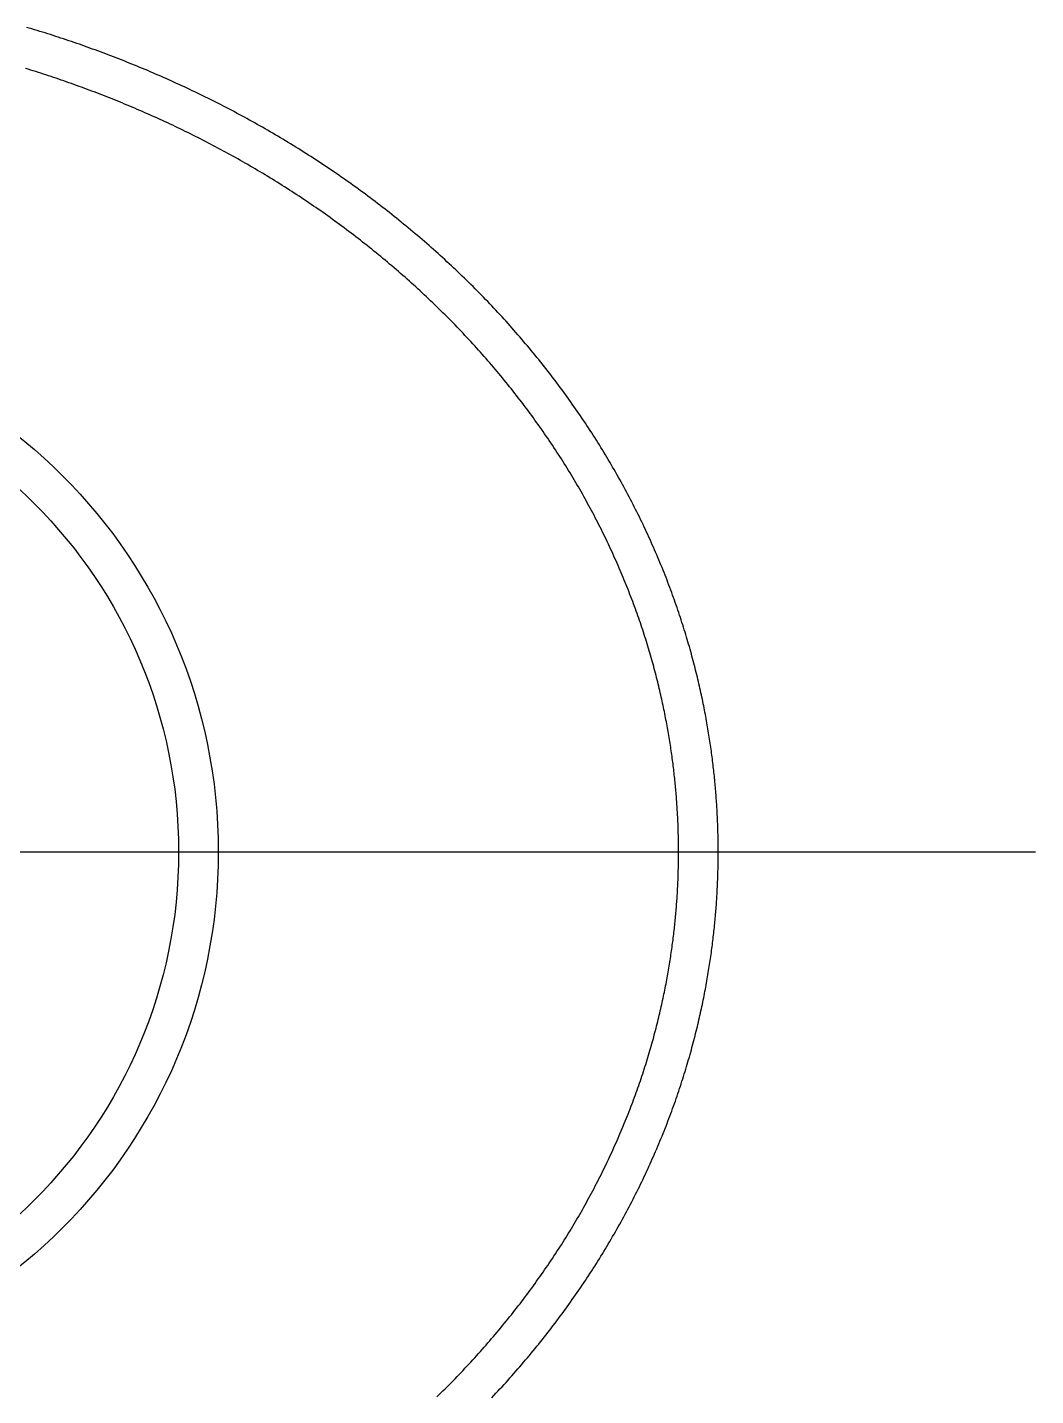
# Model space of a CAD drawing. Extents: x -7.3 to 49.9, y -18.1 to 26.5.
# Drawn here: x 43.51 to 49.86, y 15.52 to 24.14 of the extents above; entities that cross this region are included whole.
import ezdxf

# ---------------------------------------------------------------- set-up
doc = ezdxf.new("R2010")
doc.units = 0
doc.linetypes.add('CENTER', pattern=[50.8, 31.75, -6.35, 6.35, -6.35])
doc.layers.get('0').update_dxf_attribs({"linetype": 'CONTINUOUS'})
doc.layers.add('CENTER', color=1, linetype='CENTER')

msp = doc.modelspace()

# ---------------------------------------------------------------- linework, layer by layer
at = {"color": 7}
for points in [[(47.8644, 18.95, 0), (47.8643, 18.9609, 0), (47.8643, 18.9719, 0), (47.8643, 18.9828, 0), (47.8642, 18.9938, 0), (47.8641, 19.0048, 0), (47.8639, 19.0158, 0), (47.8638, 19.0268, 0), (47.8636, 19.0378, 0), (47.8634, 19.0489, 0), (47.8631, 19.0599, 0), (47.8628, 19.071, 0), (47.8625, 19.0821, 0), (47.8622, 19.0932, 0), (47.8619, 19.1044, 0), (47.8615, 19.1155, 0), (47.8611, 19.1267, 0), (47.8607, 19.1379, 0), (47.8602, 19.1491, 0), (47.8597, 19.1604, 0), (47.8592, 19.1716, 0), (47.8587, 19.1829, 0), (47.8581, 19.1942, 0), (47.8575, 19.2056, 0), (47.8568, 19.2169, 0), (47.8562, 19.2283, 0), (47.8555, 19.2397, 0), (47.8547, 19.2511, 0), (47.854, 19.2626, 0), (47.8532, 19.2741, 0), (47.8524, 19.2856, 0), (47.8515, 19.2972, 0), (47.8506, 19.3088, 0), (47.8497, 19.3204, 0), (47.8488, 19.332, 0), (47.8478, 19.3437, 0), (47.8468, 19.3554, 0), (47.8457, 19.3671, 0), (47.8447, 19.3789, 0), (47.8435, 19.3907, 0), (47.8424, 19.4025, 0), (47.8412, 19.4144, 0), (47.84, 19.4263, 0), (47.8388, 19.4382, 0), (47.8375, 19.4502, 0), (47.8362, 19.4622, 0), (47.8348, 19.4742, 0), (47.8334, 19.4863, 0), (47.832, 19.4984, 0), (47.8305, 19.5106, 0), (47.829, 19.5228, 0), (47.8275, 19.535, 0), (47.8259, 19.5473, 0), (47.8243, 19.5596, 0), (47.8227, 19.572, 0), (47.821, 19.5844, 0), (47.8193, 19.5969, 0), (47.8175, 19.6093, 0), (47.8157, 19.6219, 0), (47.8138, 19.6345, 0), (47.8119, 19.6471, 0), (47.81, 19.6598, 0), (47.808, 19.6725, 0), (47.806, 19.6853, 0), (47.804, 19.6981, 0), (47.8019, 19.711, 0), (47.7997, 19.7239, 0), (47.7975, 19.7369, 0), (47.7953, 19.7499, 0), (47.793, 19.763, 0), (47.7906, 19.7761, 0), (47.7882, 19.7893, 0), (47.7858, 19.8025, 0), (47.7833, 19.8158, 0), (47.7808, 19.8292, 0), (47.7782, 19.8426, 0), (47.7756, 19.856, 0), (47.7729, 19.8696, 0), (47.7701, 19.8831, 0), (47.7673, 19.8968, 0), (47.7645, 19.9105, 0), (47.7616, 19.9243, 0), (47.7586, 19.9381, 0), (47.7556, 19.952, 0), (47.7525, 19.966, 0), (47.7494, 19.98, 0), (47.7462, 19.9941, 0), (47.7429, 20.0082, 0), (47.7396, 20.0224, 0), (47.7362, 20.0367, 0), (47.7328, 20.0511, 0), (47.7293, 20.0655, 0), (47.7257, 20.0799, 0), (47.7221, 20.0944, 0), (47.7184, 20.109, 0), (47.7147, 20.1236, 0), (47.7108, 20.1383, 0), (47.707, 20.153, 0), (47.703, 20.1678, 0), (47.699, 20.1826, 0), (47.695, 20.1975, 0), (47.6908, 20.2124, 0), (47.6866, 20.2274, 0), (47.6824, 20.2424, 0), (47.678, 20.2575, 0), (47.6736, 20.2726, 0), (47.6692, 20.2878, 0), (47.6646, 20.303, 0), (47.66, 20.3182, 0), (47.6554, 20.3335, 0), (47.6506, 20.3488, 0), (47.6458, 20.3642, 0), (47.6409, 20.3796, 0), (47.636, 20.395, 0), (47.631, 20.4105, 0), (47.6259, 20.426, 0), (47.6208, 20.4415, 0), (47.6155, 20.457, 0), (47.6103, 20.4726, 0), (47.6049, 20.4882, 0), (47.5995, 20.5039, 0), (47.594, 20.5195, 0), (47.5885, 20.5352, 0), (47.5828, 20.5509, 0), (47.5772, 20.5667, 0), (47.5714, 20.5824, 0), (47.5656, 20.5982, 0), (47.5597, 20.614, 0), (47.5537, 20.6298, 0), (47.5477, 20.6456, 0), (47.5416, 20.6615, 0), (47.5354, 20.6773, 0), (47.5292, 20.6932, 0), (47.5229, 20.7091, 0), (47.5165, 20.725, 0), (47.5101, 20.7409, 0), (47.5036, 20.7568, 0), (47.497, 20.7727, 0), (47.4904, 20.7886, 0), (47.4837, 20.8046, 0), (47.4769, 20.8205, 0), (47.4701, 20.8364, 0), (47.4632, 20.8524, 0), (47.4562, 20.8683, 0), (47.4491, 20.8842, 0), (47.442, 20.9002, 0), (47.4349, 20.9161, 0), (47.4276, 20.932, 0), (47.4203, 20.948, 0), (47.4129, 20.9639, 0), (47.4055, 20.9798, 0), (47.398, 20.9957, 0), (47.3904, 21.0116, 0), (47.3828, 21.0275, 0), (47.3751, 21.0434, 0), (47.3674, 21.0592, 0), (47.3595, 21.0751, 0), (47.3517, 21.0909, 0), (47.3437, 21.1068, 0), (47.3357, 21.1226, 0), (47.3276, 21.1384, 0), (47.3195, 21.1542, 0), (47.3113, 21.17, 0), (47.303, 21.1858, 0), (47.2947, 21.2015, 0), (47.2863, 21.2173, 0), (47.2779, 21.233, 0), (47.2694, 21.2487, 0), (47.2608, 21.2644, 0), (47.2522, 21.2801, 0), (47.2435, 21.2957, 0), (47.2348, 21.3114, 0), (47.226, 21.327, 0), (47.2171, 21.3426, 0), (47.2082, 21.3582, 0), (47.1992, 21.3737, 0), (47.1901, 21.3893, 0), (47.181, 21.4048, 0), (47.1719, 21.4203, 0), (47.1626, 21.4357, 0), (47.1534, 21.4512, 0), (47.144, 21.4666, 0), (47.1346, 21.482, 0), (47.1252, 21.4973, 0), (47.1156, 21.5127, 0), (47.1061, 21.528, 0), (47.0964, 21.5434, 0), (47.0867, 21.5586, 0), (47.0769, 21.5739, 0), (47.0671, 21.5892, 0), (47.0572, 21.6044, 0), (47.0473, 21.6196, 0), (47.0373, 21.6348, 0), (47.0272, 21.65, 0), (47.0171, 21.6651, 0), (47.0069, 21.6802, 0), (46.9967, 21.6953, 0), (46.9864, 21.7104, 0), (46.976, 21.7254, 0), (46.9656, 21.7404, 0), (46.9551, 21.7554, 0), (46.9446, 21.7704, 0), (46.934, 21.7854, 0), (46.9233, 21.8003, 0), (46.9126, 21.8152, 0), (46.9018, 21.8301, 0), (46.891, 21.8449, 0), (46.8801, 21.8597, 0), (46.8692, 21.8745, 0), (46.8581, 21.8893, 0), (46.8471, 21.9041, 0), (46.836, 21.9188, 0), (46.8248, 21.9335, 0), (46.8136, 21.9481, 0), (46.8023, 21.9628, 0), (46.7909, 21.9774, 0), (46.7795, 21.992, 0), (46.7681, 22.0065, 0), (46.7566, 22.021, 0), (46.745, 22.0355, 0), (46.7334, 22.05, 0), (46.7217, 22.0644, 0), (46.71, 22.0788, 0), (46.6982, 22.0932, 0), (46.6863, 22.1076, 0), (46.6744, 22.1219, 0), (46.6625, 22.1362, 0), (46.6505, 22.1504, 0), (46.6384, 22.1647, 0), (46.6263, 22.1789, 0), (46.6141, 22.193, 0), (46.6019, 22.2072, 0), (46.5896, 22.2213, 0), (46.5772, 22.2353, 0), (46.5649, 22.2494, 0), (46.5524, 22.2634, 0), (46.5399, 22.2773, 0), (46.5274, 22.2913, 0), (46.5148, 22.3052, 0), (46.5021, 22.3191, 0), (46.4894, 22.3329, 0), (46.4766, 22.3467, 0), (46.4638, 22.3605, 0), (46.4509, 22.3742, 0), (46.438, 22.3879, 0), (46.4251, 22.4016, 0), (46.412, 22.4152, 0), (46.399, 22.4288, 0), (46.3858, 22.4424, 0), (46.3726, 22.4559, 0), (46.3594, 22.4694, 0), (46.3461, 22.4828, 0), (46.3328, 22.4962, 0), (46.3194, 22.5096, 0), (46.306, 22.5229, 0), (46.2925, 22.5362, 0), (46.279, 22.5495, 0), (46.2654, 22.5627, 0), (46.2518, 22.5759, 0), (46.2381, 22.589, 0), (46.2244, 22.6021, 0), (46.2106, 22.6152, 0), (46.1968, 22.6282, 0), (46.183, 22.6412, 0), (46.1691, 22.6541, 0), (46.1551, 22.667, 0), (46.1411, 22.6799, 0), (46.1271, 22.6927, 0), (46.113, 22.7055, 0), (46.0989, 22.7182, 0), (46.0847, 22.7309, 0), (46.0705, 22.7435, 0), (46.0563, 22.7562, 0), (46.042, 22.7687, 0), (46.0277, 22.7812, 0), (46.0133, 22.7937, 0), (45.9989, 22.8062, 0), (45.9844, 22.8186, 0), (45.9699, 22.8309, 0), (45.9554, 22.8432, 0), (45.9408, 22.8555, 0), (45.9262, 22.8677, 0), (45.9115, 22.8799, 0), (45.8968, 22.892, 0), (45.8821, 22.9041, 0), (45.8673, 22.9162, 0), (45.8525, 22.9282, 0), (45.8377, 22.9401, 0), (45.8228, 22.952, 0), (45.8079, 22.9639, 0), (45.7929, 22.9757, 0), (45.7779, 22.9875, 0), (45.7629, 22.9992, 0), (45.7479, 23.0109, 0), (45.7328, 23.0225, 0), (45.7177, 23.0341, 0), (45.7025, 23.0457, 0), (45.6873, 23.0571, 0), (45.6721, 23.0686, 0), (45.6568, 23.08, 0), (45.6415, 23.0913, 0), (45.6262, 23.1026, 0), (45.6109, 23.1139, 0), (45.5955, 23.1251, 0), (45.5801, 23.1363, 0), (45.5646, 23.1474, 0), (45.5492, 23.1584, 0), (45.5337, 23.1694, 0), (45.5181, 23.1804, 0), (45.5026, 23.1913, 0), (45.487, 23.2022, 0), (45.4714, 23.213, 0), (45.4557, 23.2238, 0), (45.44, 23.2345, 0), (45.4243, 23.2451, 0), (45.4086, 23.2557, 0), (45.3929, 23.2663, 0), (45.3771, 23.2768, 0), (45.3613, 23.2873, 0), (45.3455, 23.2977, 0), (45.3296, 23.308, 0), (45.3138, 23.3183, 0), (45.2979, 23.3286, 0), (45.282, 23.3388, 0), (45.2661, 23.3489, 0), (45.2501, 23.359, 0), (45.2342, 23.369, 0), (45.2182, 23.379, 0), (45.2022, 23.389, 0), (45.1862, 23.3988, 0), (45.1701, 23.4087, 0), (45.1541, 23.4184, 0), (45.138, 23.4282, 0), (45.1219, 23.4378, 0), (45.1058, 23.4475, 0), (45.0897, 23.457, 0), (45.0735, 23.4665, 0), (45.0574, 23.476, 0), (45.0412, 23.4854, 0), (45.025, 23.4948, 0), (45.0088, 23.5041, 0), (44.9926, 23.5133, 0), (44.9764, 23.5225, 0), (44.9602, 23.5317, 0), (44.9439, 23.5408, 0), (44.9276, 23.5499, 0), (44.9113, 23.5589, 0), (44.895, 23.5678, 0), (44.8787, 23.5767, 0), (44.8624, 23.5855, 0), (44.8461, 23.5943, 0), (44.8297, 23.6031, 0), (44.8134, 23.6118, 0), (44.797, 23.6204, 0), (44.7807, 23.629, 0), (44.7643, 23.6375, 0), (44.7479, 23.646, 0), (44.7315, 23.6545, 0), (44.7151, 23.6628, 0), (44.6986, 23.6712, 0), (44.6822, 23.6795, 0), (44.6658, 23.6877, 0), (44.6493, 23.6959, 0), (44.6329, 23.704, 0), (44.6164, 23.7121, 0), (44.5999, 23.7201, 0), (44.5835, 23.7281, 0), (44.567, 23.736, 0), (44.5505, 23.7439, 0), (44.534, 23.7517, 0), (44.5175, 23.7595, 0), (44.501, 23.7672, 0), (44.4845, 23.7749, 0), (44.468, 23.7825, 0), (44.4515, 23.7901, 0), (44.4349, 23.7976, 0), (44.4184, 23.8051, 0), (44.4019, 23.8125, 0), (44.3854, 23.8199, 0), (44.3688, 23.8272, 0), (44.3523, 23.8344, 0), (44.3358, 23.8417, 0), (44.3192, 23.8488, 0), (44.3027, 23.856, 0), (44.2861, 23.863, 0), (44.2696, 23.87, 0), (44.2531, 23.877, 0), (44.2365, 23.8839, 0), (44.22, 23.8908, 0), (44.2034, 23.8976, 0), (44.1869, 23.9044, 0), (44.1703, 23.9111, 0), (44.1538, 23.9178, 0), (44.1373, 23.9244, 0), (44.1207, 23.931, 0), (44.1042, 23.9375, 0), (44.0876, 23.944, 0), (44.071, 23.9505, 0), (44.0545, 23.9569, 0), (44.0379, 23.9632, 0), (44.0214, 23.9695, 0), (44.0048, 23.9758, 0), (43.9882, 23.982, 0), (43.9717, 23.9882, 0), (43.9551, 23.9943, 0), (43.9385, 24.0004, 0), (43.922, 24.0064, 0), (43.9054, 24.0124, 0), (43.8888, 24.0183, 0), (43.8722, 24.0242, 0), (43.8556, 24.0301, 0), (43.8391, 24.0359, 0), (43.8225, 24.0416, 0), (43.8059, 24.0473, 0), (43.7893, 24.053, 0), (43.7727, 24.0586, 0), (43.7561, 24.0642, 0), (43.7395, 24.0698, 0), (43.723, 24.0753, 0), (43.7064, 24.0807, 0), (43.6898, 24.0861, 0), (43.6732, 24.0915, 0), (43.6566, 24.0968, 0), (43.64, 24.1021, 0), (43.6234, 24.1073, 0), (43.6068, 24.1125, 0), (43.5902, 24.1176, 0), (43.5736, 24.1227, 0), (43.5569, 24.1278, 0), (43.5403, 24.1328, 0), (43.5237, 24.1378, 0), (43.5071, 24.1427, 0)], [(47.6144, 18.95, 0), (47.6143, 18.9603, 0), (47.6143, 18.9707, 0), (47.6143, 18.9811, 0), (47.6142, 18.9914, 0), (47.6141, 19.0018, 0), (47.6139, 19.0122, 0), (47.6138, 19.0227, 0), (47.6136, 19.0331, 0), (47.6134, 19.0436, 0), (47.6132, 19.054, 0), (47.6129, 19.0645, 0), (47.6126, 19.075, 0), (47.6123, 19.0855, 0), (47.612, 19.0961, 0), (47.6117, 19.1066, 0), (47.6113, 19.1172, 0), (47.6109, 19.1278, 0), (47.6104, 19.1384, 0), (47.61, 19.1491, 0), (47.6095, 19.1597, 0), (47.609, 19.1704, 0), (47.6084, 19.1811, 0), (47.6078, 19.1918, 0), (47.6072, 19.2026, 0), (47.6066, 19.2134, 0), (47.6059, 19.2242, 0), (47.6053, 19.235, 0), (47.6045, 19.2458, 0), (47.6038, 19.2567, 0), (47.603, 19.2676, 0), (47.6022, 19.2785, 0), (47.6014, 19.2895, 0), (47.6005, 19.3005, 0), (47.5996, 19.3115, 0), (47.5987, 19.3225, 0), (47.5977, 19.3336, 0), (47.5967, 19.3447, 0), (47.5957, 19.3559, 0), (47.5947, 19.367, 0), (47.5936, 19.3782, 0), (47.5925, 19.3895, 0), (47.5913, 19.4007, 0), (47.5901, 19.412, 0), (47.5889, 19.4233, 0), (47.5877, 19.4347, 0), (47.5864, 19.4461, 0), (47.5851, 19.4576, 0), (47.5837, 19.469, 0), (47.5823, 19.4805, 0), (47.5809, 19.4921, 0), (47.5795, 19.5037, 0), (47.578, 19.5153, 0), (47.5765, 19.527, 0), (47.5749, 19.5387, 0), (47.5733, 19.5504, 0), (47.5717, 19.5622, 0), (47.57, 19.574, 0), (47.5683, 19.5859, 0), (47.5665, 19.5978, 0), (47.5648, 19.6098, 0), (47.5629, 19.6218, 0), (47.5611, 19.6338, 0), (47.5591, 19.6459, 0), (47.5572, 19.6581, 0), (47.5552, 19.6702, 0), (47.5532, 19.6825, 0), (47.5511, 19.6948, 0), (47.549, 19.7071, 0), (47.5468, 19.7195, 0), (47.5446, 19.7319, 0), (47.5423, 19.7444, 0), (47.54, 19.7569, 0), (47.5376, 19.7695, 0), (47.5352, 19.7822, 0), (47.5328, 19.7949, 0), (47.5303, 19.8076, 0), (47.5277, 19.8204, 0), (47.5251, 19.8333, 0), (47.5225, 19.8462, 0), (47.5198, 19.8592, 0), (47.517, 19.8722, 0), (47.5142, 19.8853, 0), (47.5114, 19.8985, 0), (47.5085, 19.9117, 0), (47.5055, 19.925, 0), (47.5024, 19.9384, 0), (47.4994, 19.9518, 0), (47.4962, 19.9653, 0), (47.493, 19.9788, 0), (47.4898, 19.9924, 0), (47.4864, 20.006, 0), (47.4831, 20.0197, 0), (47.4796, 20.0335, 0), (47.4761, 20.0473, 0), (47.4726, 20.0611, 0), (47.469, 20.075, 0), (47.4653, 20.089, 0), (47.4616, 20.103, 0), (47.4578, 20.117, 0), (47.4539, 20.1311, 0), (47.45, 20.1453, 0), (47.446, 20.1595, 0), (47.442, 20.1737, 0), (47.4379, 20.188, 0), (47.4337, 20.2024, 0), (47.4295, 20.2167, 0), (47.4252, 20.2311, 0), (47.4208, 20.2456, 0), (47.4164, 20.2601, 0), (47.4119, 20.2746, 0), (47.4073, 20.2892, 0), (47.4027, 20.3038, 0), (47.398, 20.3184, 0), (47.3933, 20.3331, 0), (47.3884, 20.3478, 0), (47.3836, 20.3625, 0), (47.3786, 20.3773, 0), (47.3736, 20.392, 0), (47.3685, 20.4068, 0), (47.3634, 20.4217, 0), (47.3582, 20.4365, 0), (47.3529, 20.4514, 0), (47.3476, 20.4663, 0), (47.3422, 20.4813, 0), (47.3367, 20.4962, 0), (47.3312, 20.5112, 0), (47.3256, 20.5262, 0), (47.32, 20.5412, 0), (47.3142, 20.5562, 0), (47.3084, 20.5712, 0), (47.3026, 20.5863, 0), (47.2967, 20.6014, 0), (47.2907, 20.6164, 0), (47.2847, 20.6315, 0), (47.2785, 20.6466, 0), (47.2724, 20.6617, 0), (47.2661, 20.6768, 0), (47.2598, 20.692, 0), (47.2535, 20.7071, 0), (47.247, 20.7222, 0), (47.2405, 20.7374, 0), (47.234, 20.7525, 0), (47.2273, 20.7677, 0), (47.2206, 20.7828, 0), (47.2139, 20.7979, 0), (47.2071, 20.8131, 0), (47.2002, 20.8282, 0), (47.1933, 20.8433, 0), (47.1862, 20.8585, 0), (47.1792, 20.8736, 0), (47.1721, 20.8887, 0), (47.1649, 20.9038, 0), (47.1576, 20.9189, 0), (47.1503, 20.934, 0), (47.1429, 20.9491, 0), (47.1355, 20.9642, 0), (47.128, 20.9792, 0), (47.1204, 20.9943, 0), (47.1128, 21.0093, 0), (47.1051, 21.0244, 0), (47.0974, 21.0394, 0), (47.0896, 21.0544, 0), (47.0818, 21.0694, 0), (47.0738, 21.0844, 0), (47.0659, 21.0994, 0), (47.0578, 21.1144, 0), (47.0498, 21.1293, 0), (47.0416, 21.1442, 0), (47.0334, 21.1591, 0), (47.0251, 21.174, 0), (47.0168, 21.1889, 0), (47.0084, 21.2038, 0), (47, 21.2186, 0), (46.9915, 21.2335, 0), (46.9829, 21.2483, 0), (46.9743, 21.2631, 0), (46.9657, 21.2778, 0), (46.9569, 21.2926, 0), (46.9482, 21.3073, 0), (46.9393, 21.322, 0), (46.9304, 21.3367, 0), (46.9215, 21.3513, 0), (46.9125, 21.366, 0), (46.9034, 21.3806, 0), (46.8943, 21.3952, 0), (46.8851, 21.4098, 0), (46.8758, 21.4244, 0), (46.8665, 21.4389, 0), (46.8572, 21.4535, 0), (46.8477, 21.468, 0), (46.8383, 21.4825, 0), (46.8287, 21.4969, 0), (46.8191, 21.5114, 0), (46.8095, 21.5258, 0), (46.7998, 21.5402, 0), (46.79, 21.5546, 0), (46.7802, 21.569, 0), (46.7703, 21.5833, 0), (46.7604, 21.5977, 0), (46.7504, 21.612, 0), (46.7403, 21.6262, 0), (46.7302, 21.6405, 0), (46.72, 21.6547, 0), (46.7098, 21.669, 0), (46.6995, 21.6831, 0), (46.6892, 21.6973, 0), (46.6788, 21.7115, 0), (46.6684, 21.7256, 0), (46.6579, 21.7397, 0), (46.6473, 21.7537, 0), (46.6367, 21.7678, 0), (46.6261, 21.7818, 0), (46.6153, 21.7958, 0), (46.6046, 21.8098, 0), (46.5937, 21.8237, 0), (46.5829, 21.8377, 0), (46.5719, 21.8515, 0), (46.5609, 21.8654, 0), (46.5499, 21.8793, 0), (46.5388, 21.8931, 0), (46.5276, 21.9069, 0), (46.5164, 21.9206, 0), (46.5051, 21.9344, 0), (46.4938, 21.9481, 0), (46.4825, 21.9617, 0), (46.471, 21.9754, 0), (46.4596, 21.989, 0), (46.448, 22.0026, 0), (46.4364, 22.0162, 0), (46.4248, 22.0297, 0), (46.4131, 22.0432, 0), (46.4014, 22.0567, 0), (46.3896, 22.0702, 0), (46.3777, 22.0836, 0), (46.3658, 22.097, 0), (46.3539, 22.1103, 0), (46.3419, 22.1236, 0), (46.3298, 22.1369, 0), (46.3177, 22.1502, 0), (46.3056, 22.1634, 0), (46.2934, 22.1766, 0), (46.2811, 22.1898, 0), (46.2688, 22.203, 0), (46.2565, 22.2161, 0), (46.244, 22.2291, 0), (46.2316, 22.2422, 0), (46.2191, 22.2552, 0), (46.2065, 22.2682, 0), (46.1939, 22.2811, 0), (46.1812, 22.294, 0), (46.1685, 22.3069, 0), (46.1558, 22.3197, 0), (46.1429, 22.3325, 0), (46.1301, 22.3453, 0), (46.1172, 22.358, 0), (46.1042, 22.3707, 0), (46.0912, 22.3834, 0), (46.0782, 22.396, 0), (46.0651, 22.4086, 0), (46.052, 22.4211, 0), (46.0388, 22.4336, 0), (46.0255, 22.4461, 0), (46.0123, 22.4585, 0), (45.999, 22.4709, 0), (45.9856, 22.4833, 0), (45.9722, 22.4956, 0), (45.9587, 22.5079, 0), (45.9452, 22.5201, 0), (45.9317, 22.5323, 0), (45.9181, 22.5445, 0), (45.9045, 22.5566, 0), (45.8909, 22.5687, 0), (45.8772, 22.5808, 0), (45.8634, 22.5928, 0), (45.8496, 22.6047, 0), (45.8358, 22.6167, 0), (45.8219, 22.6286, 0), (45.808, 22.6404, 0), (45.7941, 22.6522, 0), (45.7801, 22.664, 0), (45.7661, 22.6757, 0), (45.752, 22.6874, 0), (45.7379, 22.699, 0), (45.7238, 22.7106, 0), (45.7096, 22.7222, 0), (45.6954, 22.7337, 0), (45.6812, 22.7452, 0), (45.6669, 22.7566, 0), (45.6526, 22.768, 0), (45.6382, 22.7793, 0), (45.6239, 22.7906, 0), (45.6094, 22.8019, 0), (45.595, 22.8131, 0), (45.5805, 22.8243, 0), (45.566, 22.8354, 0), (45.5514, 22.8465, 0), (45.5368, 22.8575, 0), (45.5222, 22.8685, 0), (45.5076, 22.8794, 0), (45.4929, 22.8903, 0), (45.4782, 22.9012, 0), (45.4634, 22.912, 0), (45.4487, 22.9228, 0), (45.4339, 22.9335, 0), (45.419, 22.9442, 0), (45.4042, 22.9548, 0), (45.3893, 22.9654, 0), (45.3743, 22.9759, 0), (45.3594, 22.9864, 0), (45.3444, 22.9968, 0), (45.3294, 23.0072, 0), (45.3144, 23.0175, 0), (45.2993, 23.0278, 0), (45.2842, 23.0381, 0), (45.2691, 23.0483, 0), (45.254, 23.0584, 0), (45.2388, 23.0685, 0), (45.2236, 23.0786, 0), (45.2084, 23.0886, 0), (45.1932, 23.0986, 0), (45.1779, 23.1085, 0), (45.1627, 23.1183, 0), (45.1474, 23.1281, 0), (45.132, 23.1379, 0), (45.1167, 23.1476, 0), (45.1014, 23.1572, 0), (45.086, 23.1668, 0), (45.0706, 23.1764, 0), (45.0552, 23.1859, 0), (45.0398, 23.1953, 0), (45.0243, 23.2047, 0), (45.0088, 23.2141, 0), (44.9934, 23.2234, 0), (44.9779, 23.2327, 0), (44.9624, 23.2419, 0), (44.9468, 23.251, 0), (44.9313, 23.2601, 0), (44.9157, 23.2692, 0), (44.9001, 23.2782, 0), (44.8845, 23.2872, 0), (44.8689, 23.2961, 0), (44.8533, 23.3049, 0), (44.8377, 23.3138, 0), (44.822, 23.3225, 0), (44.8064, 23.3312, 0), (44.7907, 23.3399, 0), (44.775, 23.3485, 0), (44.7593, 23.3571, 0), (44.7436, 23.3656, 0), (44.7279, 23.3741, 0), (44.7121, 23.3825, 0), (44.6964, 23.3909, 0), (44.6806, 23.3992, 0), (44.6648, 23.4074, 0), (44.6491, 23.4157, 0), (44.6333, 23.4238, 0), (44.6175, 23.432, 0), (44.6016, 23.44, 0), (44.5858, 23.4481, 0), (44.57, 23.4561, 0), (44.5542, 23.464, 0), (44.5383, 23.4719, 0), (44.5225, 23.4797, 0), (44.5066, 23.4875, 0), (44.4907, 23.4952, 0), (44.4748, 23.5029, 0), (44.459, 23.5105, 0), (44.4431, 23.5181, 0), (44.4272, 23.5257, 0), (44.4113, 23.5332, 0), (44.3954, 23.5406, 0), (44.3794, 23.548, 0), (44.3635, 23.5554, 0), (44.3476, 23.5627, 0), (44.3317, 23.5699, 0), (44.3157, 23.5771, 0), (44.2998, 23.5843, 0), (44.2839, 23.5914, 0), (44.2679, 23.5984, 0), (44.252, 23.6054, 0), (44.236, 23.6124, 0), (44.2201, 23.6193, 0), (44.2041, 23.6262, 0), (44.1882, 23.633, 0), (44.1722, 23.6398, 0), (44.1563, 23.6465, 0), (44.1403, 23.6532, 0), (44.1244, 23.6598, 0), (44.1084, 23.6664, 0), (44.0925, 23.6729, 0), (44.0765, 23.6794, 0), (44.0605, 23.6858, 0), (44.0446, 23.6922, 0), (44.0286, 23.6986, 0), (44.0127, 23.7049, 0), (43.9967, 23.7112, 0), (43.9807, 23.7174, 0), (43.9647, 23.7235, 0), (43.9488, 23.7297, 0), (43.9328, 23.7358, 0), (43.9168, 23.7418, 0), (43.9008, 23.7478, 0), (43.8848, 23.7537, 0), (43.8688, 23.7597, 0), (43.8528, 23.7655, 0), (43.8368, 23.7713, 0), (43.8208, 23.7771, 0), (43.8048, 23.7828, 0), (43.7888, 23.7885, 0), (43.7728, 23.7942, 0), (43.7568, 23.7998, 0), (43.7408, 23.8053, 0), (43.7248, 23.8109, 0), (43.7088, 23.8163, 0), (43.6928, 23.8218, 0), (43.6768, 23.8272, 0), (43.6607, 23.8325, 0), (43.6447, 23.8378, 0), (43.6287, 23.8431, 0), (43.6127, 23.8483, 0), (43.5966, 23.8535, 0), (43.5806, 23.8586, 0), (43.5646, 23.8637, 0), (43.5486, 23.8687, 0), (43.5325, 23.8737, 0), (43.5165, 23.8787, 0), (43.5004, 23.8836, 0)], [(46.0913, 15.5166, 0), (46.1043, 15.5293, 0), (46.1172, 15.542, 0), (46.1301, 15.5547, 0), (46.1429, 15.5675, 0), (46.1557, 15.5803, 0), (46.1685, 15.5931, 0), (46.1812, 15.606, 0), (46.1939, 15.6189, 0), (46.2065, 15.6318, 0), (46.219, 15.6448, 0), (46.2315, 15.6578, 0), (46.244, 15.6708, 0), (46.2564, 15.6839, 0), (46.2687, 15.697, 0), (46.281, 15.7102, 0), (46.2933, 15.7233, 0), (46.3055, 15.7365, 0), (46.3177, 15.7498, 0), (46.3298, 15.763, 0), (46.3418, 15.7763, 0), (46.3538, 15.7897, 0), (46.3658, 15.803, 0), (46.3777, 15.8164, 0), (46.3895, 15.8298, 0), (46.4013, 15.8433, 0), (46.4131, 15.8568, 0), (46.4247, 15.8703, 0), (46.4364, 15.8838, 0), (46.448, 15.8974, 0), (46.4595, 15.911, 0), (46.471, 15.9246, 0), (46.4824, 15.9383, 0), (46.4938, 15.952, 0), (46.5051, 15.9657, 0), (46.5164, 15.9794, 0), (46.5276, 15.9932, 0), (46.5388, 16.007, 0), (46.5499, 16.0208, 0), (46.5609, 16.0346, 0), (46.5719, 16.0485, 0), (46.5829, 16.0624, 0), (46.5938, 16.0763, 0), (46.6046, 16.0903, 0), (46.6154, 16.1042, 0), (46.6261, 16.1182, 0), (46.6368, 16.1323, 0), (46.6474, 16.1463, 0), (46.6579, 16.1604, 0), (46.6684, 16.1745, 0), (46.6789, 16.1886, 0), (46.6893, 16.2027, 0), (46.6996, 16.2169, 0), (46.7099, 16.2311, 0), (46.7201, 16.2453, 0), (46.7303, 16.2596, 0), (46.7404, 16.2738, 0), (46.7504, 16.2881, 0), (46.7604, 16.3024, 0), (46.7704, 16.3167, 0), (46.7803, 16.3311, 0), (46.7901, 16.3454, 0), (46.7998, 16.3598, 0), (46.8095, 16.3742, 0), (46.8192, 16.3887, 0), (46.8288, 16.4031, 0), (46.8383, 16.4176, 0), (46.8478, 16.4321, 0), (46.8572, 16.4466, 0), (46.8666, 16.4611, 0), (46.8759, 16.4756, 0), (46.8851, 16.4902, 0), (46.8943, 16.5048, 0), (46.9034, 16.5194, 0), (46.9125, 16.534, 0), (46.9215, 16.5487, 0), (46.9304, 16.5634, 0), (46.9393, 16.578, 0), (46.9482, 16.5928, 0), (46.957, 16.6075, 0), (46.9657, 16.6222, 0), (46.9744, 16.637, 0), (46.983, 16.6518, 0), (46.9915, 16.6666, 0), (47, 16.6814, 0), (47.0084, 16.6962, 0), (47.0168, 16.7111, 0), (47.0251, 16.7259, 0), (47.0334, 16.7408, 0), (47.0416, 16.7557, 0), (47.0497, 16.7706, 0), (47.0578, 16.7856, 0), (47.0659, 16.8005, 0), (47.0738, 16.8155, 0), (47.0817, 16.8305, 0), (47.0896, 16.8455, 0), (47.0974, 16.8605, 0), (47.1051, 16.8755, 0), (47.1128, 16.8905, 0), (47.1204, 16.9056, 0), (47.128, 16.9206, 0), (47.1355, 16.9357, 0), (47.1429, 16.9508, 0), (47.1503, 16.9659, 0), (47.1576, 16.981, 0), (47.1648, 16.9961, 0), (47.172, 17.0112, 0), (47.1792, 17.0264, 0), (47.1862, 17.0415, 0), (47.1932, 17.0566, 0), (47.2002, 17.0718, 0), (47.2071, 17.0869, 0), (47.2139, 17.1021, 0), (47.2206, 17.1172, 0), (47.2273, 17.1324, 0), (47.2339, 17.1475, 0), (47.2405, 17.1626, 0), (47.247, 17.1778, 0), (47.2534, 17.1929, 0), (47.2598, 17.208, 0), (47.2661, 17.2232, 0), (47.2724, 17.2383, 0), (47.2785, 17.2534, 0), (47.2847, 17.2685, 0), (47.2907, 17.2836, 0), (47.2967, 17.2986, 0), (47.3026, 17.3137, 0), (47.3085, 17.3288, 0), (47.3143, 17.3438, 0), (47.32, 17.3588, 0), (47.3256, 17.3738, 0), (47.3312, 17.3888, 0), (47.3368, 17.4038, 0), (47.3422, 17.4187, 0), (47.3476, 17.4336, 0), (47.353, 17.4485, 0), (47.3582, 17.4634, 0), (47.3634, 17.4783, 0), (47.3686, 17.4931, 0), (47.3736, 17.5079, 0), (47.3787, 17.5227, 0), (47.3836, 17.5375, 0), (47.3885, 17.5522, 0), (47.3933, 17.5669, 0), (47.398, 17.5816, 0), (47.4027, 17.5962, 0), (47.4073, 17.6108, 0), (47.4119, 17.6254, 0), (47.4164, 17.6399, 0), (47.4208, 17.6544, 0), (47.4251, 17.6689, 0), (47.4294, 17.6833, 0), (47.4337, 17.6977, 0), (47.4378, 17.712, 0), (47.442, 17.7263, 0), (47.446, 17.7405, 0), (47.45, 17.7547, 0), (47.4539, 17.7689, 0), (47.4578, 17.783, 0), (47.4616, 17.7971, 0), (47.4653, 17.8111, 0), (47.469, 17.825, 0), (47.4726, 17.839, 0), (47.4762, 17.8528, 0), (47.4797, 17.8666, 0), (47.4831, 17.8804, 0), (47.4865, 17.8941, 0), (47.4898, 17.9077, 0), (47.493, 17.9213, 0), (47.4962, 17.9348, 0), (47.4994, 17.9483, 0), (47.5025, 17.9617, 0), (47.5055, 17.975, 0), (47.5085, 17.9883, 0), (47.5114, 18.0015, 0), (47.5142, 18.0146, 0), (47.517, 18.0277, 0), (47.5198, 18.0408, 0), (47.5225, 18.0537, 0), (47.5252, 18.0667, 0), (47.5278, 18.0795, 0), (47.5303, 18.0923, 0), (47.5328, 18.1051, 0), (47.5353, 18.1178, 0), (47.5377, 18.1304, 0), (47.54, 18.143, 0), (47.5423, 18.1556, 0), (47.5446, 18.1681, 0), (47.5468, 18.1805, 0), (47.549, 18.1929, 0), (47.5511, 18.2052, 0), (47.5532, 18.2175, 0), (47.5552, 18.2297, 0), (47.5572, 18.2419, 0), (47.5591, 18.2541, 0), (47.561, 18.2662, 0), (47.5629, 18.2782, 0), (47.5647, 18.2902, 0), (47.5665, 18.3022, 0), (47.5683, 18.3141, 0), (47.57, 18.326, 0), (47.5717, 18.3378, 0), (47.5733, 18.3496, 0), (47.5749, 18.3613, 0), (47.5765, 18.3731, 0), (47.578, 18.3847, 0), (47.5795, 18.3963, 0), (47.581, 18.4079, 0), (47.5824, 18.4195, 0), (47.5838, 18.431, 0), (47.5852, 18.4425, 0), (47.5865, 18.4539, 0), (47.5878, 18.4653, 0), (47.589, 18.4767, 0), (47.5902, 18.488, 0), (47.5914, 18.4993, 0), (47.5926, 18.5106, 0), (47.5937, 18.5218, 0), (47.5948, 18.533, 0), (47.5958, 18.5442, 0), (47.5969, 18.5553, 0), (47.5978, 18.5664, 0), (47.5988, 18.5775, 0), (47.5997, 18.5885, 0), (47.6006, 18.5996, 0), (47.6015, 18.6105, 0), (47.6023, 18.6215, 0), (47.6031, 18.6324, 0), (47.6039, 18.6433, 0), (47.6046, 18.6542, 0), (47.6054, 18.6651, 0), (47.606, 18.6759, 0), (47.6067, 18.6867, 0), (47.6073, 18.6974, 0), (47.6079, 18.7082, 0), (47.6085, 18.7189, 0), (47.609, 18.7296, 0), (47.6095, 18.7403, 0), (47.61, 18.751, 0), (47.6105, 18.7616, 0), (47.6109, 18.7722, 0), (47.6113, 18.7828, 0), (47.6117, 18.7934, 0), (47.612, 18.8039, 0), (47.6124, 18.8145, 0), (47.6127, 18.825, 0), (47.6129, 18.8355, 0), (47.6132, 18.846, 0), (47.6134, 18.8564, 0), (47.6136, 18.8669, 0), (47.6138, 18.8773, 0), (47.6139, 18.8878, 0), (47.6141, 18.8982, 0), (47.6142, 18.9086, 0), (47.6143, 18.9189, 0), (47.6143, 18.9293, 0), (47.6143, 18.9397, 0), (47.6144, 18.95, 0)], [(46.438, 15.5121, 0), (46.4509, 15.5258, 0), (46.4637, 15.5395, 0), (46.4765, 15.5533, 0), (46.4893, 15.5671, 0), (46.502, 15.5809, 0), (46.5147, 15.5948, 0), (46.5273, 15.6087, 0), (46.5398, 15.6226, 0), (46.5523, 15.6366, 0), (46.5648, 15.6506, 0), (46.5772, 15.6647, 0), (46.5895, 15.6787, 0), (46.6018, 15.6928, 0), (46.614, 15.707, 0), (46.6262, 15.7211, 0), (46.6383, 15.7353, 0), (46.6504, 15.7496, 0), (46.6624, 15.7638, 0), (46.6744, 15.7781, 0), (46.6863, 15.7924, 0), (46.6981, 15.8068, 0), (46.7099, 15.8212, 0), (46.7217, 15.8356, 0), (46.7334, 15.85, 0), (46.745, 15.8645, 0), (46.7566, 15.879, 0), (46.7681, 15.8935, 0), (46.7796, 15.9081, 0), (46.791, 15.9227, 0), (46.8023, 15.9373, 0), (46.8136, 15.9519, 0), (46.8248, 15.9666, 0), (46.836, 15.9813, 0), (46.8471, 15.996, 0), (46.8582, 16.0107, 0), (46.8692, 16.0255, 0), (46.8802, 16.0403, 0), (46.8911, 16.0551, 0), (46.9019, 16.07, 0), (46.9127, 16.0849, 0), (46.9234, 16.0998, 0), (46.934, 16.1147, 0), (46.9446, 16.1296, 0), (46.9552, 16.1446, 0), (46.9657, 16.1596, 0), (46.9761, 16.1746, 0), (46.9864, 16.1897, 0), (46.9967, 16.2048, 0), (47.007, 16.2198, 0), (47.0172, 16.235, 0), (47.0273, 16.2501, 0), (47.0373, 16.2653, 0), (47.0473, 16.2804, 0), (47.0573, 16.2956, 0), (47.0672, 16.3109, 0), (47.077, 16.3261, 0), (47.0867, 16.3414, 0), (47.0964, 16.3567, 0), (47.1061, 16.372, 0), (47.1157, 16.3873, 0), (47.1252, 16.4027, 0), (47.1346, 16.4181, 0), (47.144, 16.4335, 0), (47.1534, 16.4489, 0), (47.1627, 16.4643, 0), (47.1719, 16.4798, 0), (47.1811, 16.4953, 0), (47.1902, 16.5108, 0), (47.1992, 16.5263, 0), (47.2082, 16.5419, 0), (47.2171, 16.5574, 0), (47.226, 16.573, 0), (47.2348, 16.5886, 0), (47.2435, 16.6042, 0), (47.2522, 16.6199, 0), (47.2608, 16.6356, 0), (47.2694, 16.6512, 0), (47.2779, 16.6669, 0), (47.2863, 16.6826, 0), (47.2947, 16.6984, 0), (47.303, 16.7141, 0), (47.3113, 16.7299, 0), (47.3195, 16.7457, 0), (47.3276, 16.7614, 0), (47.3357, 16.7773, 0), (47.3437, 16.7931, 0), (47.3516, 16.8089, 0), (47.3595, 16.8248, 0), (47.3673, 16.8406, 0), (47.3751, 16.8565, 0), (47.3828, 16.8724, 0), (47.3904, 16.8883, 0), (47.398, 16.9042, 0), (47.4055, 16.9202, 0), (47.4129, 16.9361, 0), (47.4203, 16.952, 0), (47.4276, 16.9679, 0), (47.4348, 16.9839, 0), (47.442, 16.9998, 0), (47.4491, 17.0158, 0), (47.4562, 17.0317, 0), (47.4631, 17.0477, 0), (47.47, 17.0636, 0), (47.4769, 17.0795, 0), (47.4837, 17.0955, 0), (47.4904, 17.1114, 0), (47.497, 17.1273, 0), (47.5036, 17.1432, 0), (47.5101, 17.1591, 0), (47.5165, 17.175, 0), (47.5229, 17.1909, 0), (47.5292, 17.2068, 0), (47.5355, 17.2227, 0), (47.5416, 17.2385, 0), (47.5477, 17.2544, 0), (47.5538, 17.2702, 0), (47.5597, 17.286, 0), (47.5656, 17.3018, 0), (47.5714, 17.3176, 0), (47.5772, 17.3333, 0), (47.5829, 17.349, 0), (47.5885, 17.3648, 0), (47.5941, 17.3804, 0), (47.5995, 17.3961, 0), (47.605, 17.4118, 0), (47.6103, 17.4274, 0), (47.6156, 17.443, 0), (47.6208, 17.4585, 0), (47.6259, 17.474, 0), (47.631, 17.4895, 0), (47.636, 17.505, 0), (47.6409, 17.5204, 0), (47.6458, 17.5358, 0), (47.6506, 17.5512, 0), (47.6553, 17.5665, 0), (47.66, 17.5818, 0), (47.6646, 17.597, 0), (47.6691, 17.6122, 0), (47.6736, 17.6274, 0), (47.678, 17.6425, 0), (47.6823, 17.6576, 0), (47.6866, 17.6726, 0), (47.6908, 17.6876, 0), (47.6949, 17.7026, 0), (47.699, 17.7174, 0), (47.703, 17.7323, 0), (47.707, 17.7471, 0), (47.7109, 17.7618, 0), (47.7147, 17.7765, 0), (47.7184, 17.7911, 0), (47.7221, 17.8057, 0), (47.7257, 17.8202, 0), (47.7293, 17.8346, 0), (47.7328, 17.849, 0), (47.7362, 17.8634, 0), (47.7396, 17.8776, 0), (47.7429, 17.8918, 0), (47.7462, 17.906, 0), (47.7494, 17.92, 0), (47.7525, 17.934, 0), (47.7556, 17.948, 0), (47.7586, 17.9619, 0), (47.7616, 17.9757, 0), (47.7645, 17.9895, 0), (47.7673, 18.0032, 0), (47.7701, 18.0168, 0), (47.7729, 18.0304, 0), (47.7756, 18.0439, 0), (47.7782, 18.0574, 0), (47.7808, 18.0708, 0), (47.7833, 18.0841, 0), (47.7858, 18.0974, 0), (47.7883, 18.1107, 0), (47.7906, 18.1239, 0), (47.793, 18.137, 0), (47.7953, 18.1501, 0), (47.7975, 18.1631, 0), (47.7997, 18.1761, 0), (47.8019, 18.189, 0), (47.804, 18.2019, 0), (47.806, 18.2147, 0), (47.808, 18.2275, 0), (47.81, 18.2402, 0), (47.8119, 18.2529, 0), (47.8138, 18.2655, 0), (47.8157, 18.2781, 0), (47.8175, 18.2907, 0), (47.8193, 18.3032, 0), (47.821, 18.3156, 0), (47.8227, 18.328, 0), (47.8244, 18.3404, 0), (47.826, 18.3527, 0), (47.8276, 18.365, 0), (47.8291, 18.3772, 0), (47.8306, 18.3894, 0), (47.8321, 18.4016, 0), (47.8335, 18.4137, 0), (47.8349, 18.4258, 0), (47.8363, 18.4379, 0), (47.8376, 18.4499, 0), (47.8389, 18.4618, 0), (47.8401, 18.4738, 0), (47.8413, 18.4857, 0), (47.8425, 18.4976, 0), (47.8437, 18.5094, 0), (47.8448, 18.5212, 0), (47.8459, 18.5329, 0), (47.8469, 18.5447, 0), (47.8479, 18.5564, 0), (47.8489, 18.568, 0), (47.8498, 18.5797, 0), (47.8508, 18.5913, 0), (47.8516, 18.6029, 0), (47.8525, 18.6144, 0), (47.8533, 18.6259, 0), (47.8541, 18.6374, 0), (47.8548, 18.6489, 0), (47.8556, 18.6603, 0), (47.8563, 18.6717, 0), (47.8569, 18.6831, 0), (47.8575, 18.6945, 0), (47.8581, 18.7058, 0), (47.8587, 18.7171, 0), (47.8593, 18.7284, 0), (47.8598, 18.7397, 0), (47.8603, 18.7509, 0), (47.8607, 18.7621, 0), (47.8611, 18.7733, 0), (47.8615, 18.7845, 0), (47.8619, 18.7956, 0), (47.8623, 18.8068, 0), (47.8626, 18.8179, 0), (47.8629, 18.829, 0), (47.8631, 18.8401, 0), (47.8634, 18.8511, 0), (47.8636, 18.8622, 0), (47.8638, 18.8732, 0), (47.8639, 18.8842, 0), (47.8641, 18.8952, 0), (47.8642, 18.9062, 0), (47.8643, 18.9172, 0), (47.8643, 18.9281, 0), (47.8643, 18.9391, 0), (47.8644, 18.95, 0)]]:
    msp.add_polyline3d(points, dxfattribs=at)
at = {"color": 7, "linetype": 'CONTINUOUS'}
for radius in [3.35, 3.1]:
    msp.add_circle((41.3644, 18.95), radius, dxfattribs=at)
at = {"layer": 'CENTER', "color": 1, "linetype": 'CENTER'}
msp.add_line((32.8644, 18.95), (49.8644, 18.95), dxfattribs=at)

doc.saveas('drawing.dxf')
